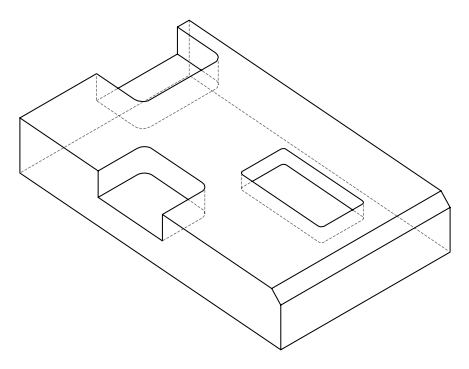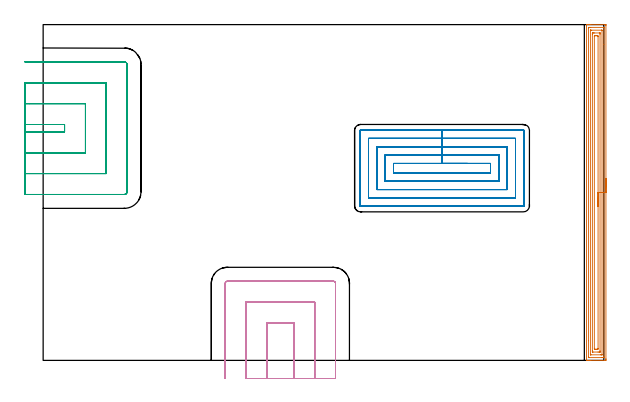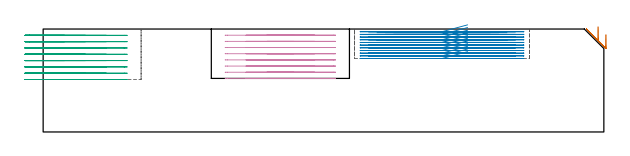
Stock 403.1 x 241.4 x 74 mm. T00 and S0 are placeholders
(PLAN: 4 operations, 2 tool changes, 64.8 min)
(1 AREA_MILL | FG_CHAMFER_SURFACE | UGT0205_001 | 9.97 min | 23656 mm3)
(2 MILL_RECTANGULAR_POCKET | POCKET_RECTANGULAR_STRAIGHT | NXT0201_009 | Follow Part, ap 2, ae 75% | 28.8 min | 167067 mm3)
(3 MILL_SLOT | SLOT_PARTIAL_RECTANGULAR | UGT0201_094 | Follow Part, ap 5, ae 75% | 14.96 min | 292398 mm3)
(4 MILL_SLOT_1 | SLOT_PARTIAL_RECTANGULAR_1 | UGT0201_094 | Follow Part, ap 5, ae 75% | 11.1 min | 233858 mm3)
(TOOL UGT0205_001 | Chamfer Mill 20 x 3 x 45 deg. | D20 FL50 Z2)
(TOOL NXT0201_009 | ENDMILL 8mm [2P460-0800-NA 1630] | D8 FL26 Z6)
(TOOL UGT0201_094 | End mill 20 mm | D20 FL38 Z4)
(OP 1 AREA_MILL)
G17 G21 G94 G90
T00 M6
G54
G17 G0 G90 X404.6 Y130.7 S1061 M3
G43 Z84. H0
Z70.
G94 G1 Y130.662 Z69.128 F250.
Y130.548 Z68.264
Y130.359 Z67.412
Y130.097 Z66.58
Y129.763 Z65.774
Y129.36 Z65.
Y128.892 Z64.264
Y128.36 Z63.572
Y127.771 Z62.929
Y127.128 Z62.34
Y126.436 Z61.808
Y125.7 Z61.34
Y124.926 Z60.937
Y124.12 Z60.603
Y123.288 Z60.341
Y122.436 Z60.152
Y121.572 Z60.038
Y120.7 Z60.
Y1.086
X404.599 Y0.611 Z60.001
X404.596 Y0.198 Z60.002
X404.592 Y0.01 Z60.005
X404.189 Y0. Z60.408
X393.647 Z70.947
X393.092 Z71.505
X392.768 Z71.828
X392.213 Z72.383
X391.889 Z72.705
X390.903 Z73.696
X390.749 Y0.003 Z73.843
X390.602 Y0.01 Z73.988
X390.6 Y0.165 Z74.
Y241.235
X390.602 Y241.39 Z73.988
X390.749 Y241.397 Z73.843
X390.903 Y241.4 Z73.696
X391.241 Z73.358
X391.889 Z72.705
X393.092 Z71.505
X393.647 Z70.947
X404.189 Z60.408
X404.469 Y241.397 Z60.128
X404.592 Y241.39 Z60.005
X404.599 Y241.265 Z59.999
X404.6 Y240.789 Z60.
Y120.7
X403.186 Z61.414
X403.185 Y2.525 Z61.415
X403.184 Y2.397 Z61.416
X403.179 Y2.024 Z61.421
X402.815 Y2.007 Z61.785
X402.432 Y2.003 Z62.168
X401.944 Y2. Z62.656
X401.553 Z63.047
X392.28 Z72.32
X392.092 Y2.002 Z72.508
X392.062 Y2.004 Z72.538
X392.032 Y2.01 Z72.568
X392.021 Y2.018 Z72.579
X392.02 Y2.041 Z72.58
X392.015 Y2.269 Z72.585
X392.014 Y14.176 Z72.586
X392.015 Y238.875 Z72.585
X392.016 Y239.003 Z72.584
X392.021 Y239.376 Z72.579
X392.385 Y239.393 Z72.215
X392.768 Y239.397 Z71.832
X393.256 Y239.4 Z71.344
X393.647 Z70.953
X402.92 Z61.68
X403.108 Y239.398 Z61.492
X403.138 Y239.396 Z61.462
X403.168 Y239.39 Z61.432
X403.179 Y239.383 Z61.421
X403.18 Y239.359 Z61.42
X403.185 Y239.131 Z61.415
X403.186 Y227.218 Z61.414
Y120.7
X401.772 Z62.828
X401.771 Y4.183 Z62.829
X401.77 Y4.072 Z62.83
X401.767 Y4.018 Z62.833
X401.765 Y4.011 Z62.835
X401.758 Y4.007 Z62.842
X401.731 Y4.002 Z62.869
X401.553 Y4.001 Z63.047
X400.854 Y4. Z63.746
X393.825 Y4.001 Z70.775
X393.647 Y4.005 Z70.953
X393.468 Y4.01 Z71.132
X393.435 Y4.019 Z71.165
X393.433 Y4.05 Z71.167
X393.43 Y4.109 Z71.17
X393.429 Y4.183 Z71.171
Y4.404
Y237.217
X393.43 Y237.328 Z71.17
X393.433 Y237.382 Z71.167
X393.435 Y237.389 Z71.165
X393.442 Y237.393 Z71.158
X393.469 Y237.398 Z71.131
X393.647 Y237.399 Z70.953
X394.346 Y237.4 Z70.254
X401.375 Y237.399 Z63.225
X401.553 Y237.395 Z63.047
X401.732 Y237.39 Z62.868
X401.765 Y237.381 Z62.835
X401.768 Y237.35 Z62.832
X401.77 Y237.291 Z62.83
X401.771 Y237.217 Z62.829
X401.772 Y236.996 Z62.828
Y120.7
X400.357 Z64.243
Y6.861
X400.356 Y6.292 Z64.244
X400.353 Y6.101 Z64.247
X400.35 Y6.034 Z64.25
X400.347 Y6.01 Z64.253
X400.325 Y6.008 Z64.275
X400.22 Y6.004 Z64.38
X399.796 Y6. Z64.804
X399.765 Z64.835
X398.918 Z65.682
X395.372 Z69.228
X394.98 Y6.007 Z69.62
X394.882 Y6.01 Z69.718
X394.849 Y6.019 Z69.751
X394.847 Y6.05 Z69.753
X394.845 Y6.132 Z69.755
X394.843 Y6.538 Z69.757
Y6.861
Y234.539
X394.844 Y235.108 Z69.756
X394.847 Y235.299 Z69.753
X394.85 Y235.366 Z69.75
X394.853 Y235.39 Z69.747
X394.875 Y235.392 Z69.725
X394.98 Y235.396 Z69.62
X395.404 Y235.4 Z69.196
X395.435 Z69.165
X396.282 Z68.318
X399.828 Z64.772
X400.22 Y235.393 Z64.38
X400.318 Y235.39 Z64.282
X400.351 Y235.381 Z64.249
X400.353 Y235.35 Z64.247
X400.355 Y235.268 Z64.245
X400.357 Y234.862 Z64.243
Y234.539
Y120.7
X398.943 Z65.657
Y8.647
X398.942 Y8.622 Z65.658
X398.918 Y8.01 Z65.682
X398.672 Y8.003 Z65.928
X398.039 Y8. Z66.561
X397.797 Z66.803
X397.161 Z67.439
X396.917 Y8.001 Z67.683
X396.282 Y8.01 Z68.318
X396.258 Y8.647 Z68.342
X396.257 Y8.672 Z68.343
Y232.753
X396.258 Y232.778 Z68.342
X396.282 Y233.39 Z68.318
X396.528 Y233.397 Z68.072
X397.161 Y233.4 Z67.439
X397.403 Z67.197
X398.039 Z66.561
X398.283 Y233.399 Z66.317
X398.918 Y233.39 Z65.682
X398.942 Y232.753 Z65.658
X398.943 Y232.728 Z65.657
Y120.7
Y119.828 Z65.695
Y118.964 Z65.809
Y118.112 Z65.998
Y117.28 Z66.26
Y116.474 Z66.594
Y115.7 Z66.997
Y114.964 Z67.465
Y114.272 Z67.996
Y113.629 Z68.586
Y113.04 Z69.229
Y112.508 Z69.921
Y112.04 Z70.657
Y111.637 Z71.431
Y111.303 Z72.237
Y111.041 Z73.069
Y110.852 Z73.92
Y110.738 Z74.785
Y110.7 Z75.657
G0 Z84.
M5
M2
(OP 2 MILL_RECTANGULAR_POCKET)
G17 G21 G94 G90
T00 M6
G54
G17 G0 G90 X305.139 Y141.6 S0 M3
G43 Z84. H1
Z77.
G94 G1 X286.75 Z72.073 F250.
X251.9 F500.
Y134.8
X321.6
Y141.6
X286.75
Y147.6
X245.9
Y128.8
X327.6
Y147.6
X286.75
Y153.6
X239.9
Y122.8
X333.6
Y153.6
X286.75
Y159.6
X233.9
Y116.8
X339.6
Y159.6
X286.75
Y165.6
X228.2
G3 X227.9 Y165.3 R0.3
G1 Y111.1
G3 X228.2 Y110.8 R0.3
G1 X345.3
G3 X345.6 Y111.1 R0.3
G1 Y165.3
G3 X345.3 Y165.6 R0.3
G1 X286.75
X285.75
G0 X305.139 Y141.6 Z75.073
G1 X286.75 Z70.145 F250.
X251.9 F500.
Y134.8
X321.6
Y141.6
X286.75
Y147.6
X245.9
Y128.8
X327.6
Y147.6
X286.75
Y153.6
X239.9
Y122.8
X333.6
Y153.6
X286.75
Y159.6
X233.9
Y116.8
X339.6
Y159.6
X286.75
Y165.6
X228.2
G3 X227.9 Y165.3 R0.3
G1 Y111.1
G3 X228.2 Y110.8 R0.3
G1 X345.3
G3 X345.6 Y111.1 R0.3
G1 Y165.3
G3 X345.3 Y165.6 R0.3
G1 X286.75
X285.75
G0 X305.139 Y141.6 Z73.145
G1 X286.75 Z68.218 F250.
X251.9 F500.
Y134.8
X321.6
Y141.6
X286.75
Y147.6
X245.9
Y128.8
X327.6
Y147.6
X286.75
Y153.6
X239.9
Y122.8
X333.6
Y153.6
X286.75
Y159.6
X233.9
Y116.8
X339.6
Y159.6
X286.75
Y165.6
X228.2
G3 X227.9 Y165.3 R0.3
G1 Y111.1
G3 X228.2 Y110.8 R0.3
G1 X345.3
G3 X345.6 Y111.1 R0.3
G1 Y165.3
G3 X345.3 Y165.6 R0.3
G1 X286.75
X285.75
G0 X305.139 Y141.6 Z71.218
G1 X286.75 Z66.291 F250.
X251.9 F500.
Y134.8
X321.6
Y141.6
X286.75
Y147.6
X245.9
Y128.8
X327.6
Y147.6
X286.75
Y153.6
X239.9
Y122.8
X333.6
Y153.6
X286.75
Y159.6
X233.9
Y116.8
X339.6
Y159.6
X286.75
Y165.6
X228.2
G3 X227.9 Y165.3 R0.3
G1 Y111.1
G3 X228.2 Y110.8 R0.3
G1 X345.3
G3 X345.6 Y111.1 R0.3
G1 Y165.3
G3 X345.3 Y165.6 R0.3
G1 X286.75
X285.75
G0 X305.139 Y141.6 Z69.291
G1 X286.75 Z64.364 F250.
X251.9 F500.
Y134.8
X321.6
Y141.6
X286.75
Y147.6
X245.9
Y128.8
X327.6
Y147.6
X286.75
Y153.6
X239.9
Y122.8
X333.6
Y153.6
X286.75
Y159.6
X233.9
Y116.8
X339.6
Y159.6
X286.75
Y165.6
X228.2
G3 X227.9 Y165.3 R0.3
G1 Y111.1
G3 X228.2 Y110.8 R0.3
G1 X345.3
G3 X345.6 Y111.1 R0.3
G1 Y165.3
G3 X345.3 Y165.6 R0.3
G1 X286.75
X285.75
G0 X305.139 Y141.6 Z67.364
G1 X286.75 Z62.436 F250.
X251.9 F500.
Y134.8
X321.6
Y141.6
X286.75
Y147.6
X245.9
Y128.8
X327.6
Y147.6
X286.75
Y153.6
X239.9
Y122.8
X333.6
Y153.6
X286.75
Y159.6
X233.9
Y116.8
X339.6
Y159.6
X286.75
Y165.6
X228.2
G3 X227.9 Y165.3 R0.3
G1 Y111.1
G3 X228.2 Y110.8 R0.3
G1 X345.3
G3 X345.6 Y111.1 R0.3
G1 Y165.3
G3 X345.3 Y165.6 R0.3
G1 X286.75
X285.75
G0 X305.139 Y141.6 Z65.436
G1 X286.75 Z60.509 F250.
X251.9 F500.
Y134.8
X321.6
Y141.6
X286.75
Y147.6
X245.9
Y128.8
X327.6
Y147.6
X286.75
Y153.6
X239.9
Y122.8
X333.6
Y153.6
X286.75
Y159.6
X233.9
Y116.8
X339.6
Y159.6
X286.75
Y165.6
X228.2
G3 X227.9 Y165.3 R0.3
G1 Y111.1
G3 X228.2 Y110.8 R0.3
G1 X345.3
G3 X345.6 Y111.1 R0.3
G1 Y165.3
G3 X345.3 Y165.6 R0.3
G1 X286.75
X285.75
G0 X305.139 Y141.6 Z63.509
G1 X286.75 Z58.582 F250.
X251.9 F500.
Y134.8
X321.6
Y141.6
X286.75
Y147.6
X245.9
Y128.8
X327.6
Y147.6
X286.75
Y153.6
X239.9
Y122.8
X333.6
Y153.6
X286.75
Y159.6
X233.9
Y116.8
X339.6
Y159.6
X286.75
Y165.6
X228.2
G3 X227.9 Y165.3 R0.3
G1 Y111.1
G3 X228.2 Y110.8 R0.3
G1 X345.3
G3 X345.6 Y111.1 R0.3
G1 Y165.3
G3 X345.3 Y165.6 R0.3
G1 X286.75
X285.75
G0 X305.139 Y141.6 Z61.582
G1 X286.75 Z56.655 F250.
X251.9 F500.
Y134.8
X321.6
Y141.6
X286.75
Y147.6
X245.9
Y128.8
X327.6
Y147.6
X286.75
Y153.6
X239.9
Y122.8
X333.6
Y153.6
X286.75
Y159.6
X233.9
Y116.8
X339.6
Y159.6
X286.75
Y165.6
X228.2
G3 X227.9 Y165.3 R0.3
G1 Y111.1
G3 X228.2 Y110.8 R0.3
G1 X345.3
G3 X345.6 Y111.1 R0.3
G1 Y165.3
G3 X345.3 Y165.6 R0.3
G1 X286.75
X285.75
G0 X305.139 Y141.6 Z59.655
G1 X286.75 Z54.727 F250.
X251.9 F500.
Y134.8
X321.6
Y141.6
X286.75
Y147.6
X245.9
Y128.8
X327.6
Y147.6
X286.75
Y153.6
X239.9
Y122.8
X333.6
Y153.6
X286.75
Y159.6
X233.9
Y116.8
X339.6
Y159.6
X286.75
Y165.6
X228.2
G3 X227.9 Y165.3 R0.3
G1 Y111.1
G3 X228.2 Y110.8 R0.3
G1 X345.3
G3 X345.6 Y111.1 R0.3
G1 Y165.3
G3 X345.3 Y165.6 R0.3
G1 X286.75
X285.75
G0 X305.139 Y141.6 Z57.727
G1 X286.75 Z52.8 F250.
X251.9 F500.
Y134.8
X321.6
Y141.6
X286.75
Y147.6
X245.9
Y128.8
X327.6
Y147.6
X286.75
Y153.6
X239.9
Y122.8
X333.6
Y153.6
X286.75
Y159.6
X233.9
Y116.8
X339.6
Y159.6
X286.75
Y165.6
X228.2
G3 X227.9 Y165.3 R0.3
G1 Y111.1
G3 X228.2 Y110.8 R0.3
G1 X345.3
G3 X345.6 Y111.1 R0.3
G1 Y165.3
G3 X345.3 Y165.6 R0.3
G1 X286.75
X285.75
G0 Z84.
M5
M2
(OP 3 MILL_SLOT)
G17 G21 G94 G90
T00 M6
G54
G17 G0 G90 X-13. Y164.3 S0 M3
G43 Z84. H0
Z69.462
G94 G1 X-10. F250.
X15.4 F500.
Y169.6
X-10.
X-13. F250.
Y149.3
X-10.
X30.4 F500.
Y184.6
X-10.
X-13. F250.
Y134.3
X-10.
X45.4 F500.
Y199.6
X-10.
X-13. F250.
Y119.3
X-10.
X58.3 F500.
G3 X60.4 Y121.4 R2.1
G1 Y212.5
G3 X58.3 Y214.6 R2.1
G1 X-10.
X-13. F250.
G0 Y164.3 Z64.925
G1 X-10.
X15.4 F500.
Y169.6
X-10.
X-13. F250.
Y149.3
X-10.
X30.4 F500.
Y184.6
X-10.
X-13. F250.
Y134.3
X-10.
X45.4 F500.
Y199.6
X-10.
X-13. F250.
Y119.3
X-10.
X58.3 F500.
G3 X60.4 Y121.4 R2.1
G1 Y212.5
G3 X58.3 Y214.6 R2.1
G1 X-10.
X-13. F250.
G0 Y164.3 Z60.387
G1 X-10.
X15.4 F500.
Y169.6
X-10.
X-13. F250.
Y149.3
X-10.
X30.4 F500.
Y184.6
X-10.
X-13. F250.
Y134.3
X-10.
X45.4 F500.
Y199.6
X-10.
X-13. F250.
Y119.3
X-10.
X58.3 F500.
G3 X60.4 Y121.4 R2.1
G1 Y212.5
G3 X58.3 Y214.6 R2.1
G1 X-10.
X-13. F250.
G0 Y164.3 Z55.85
G1 X-10.
X15.4 F500.
Y169.6
X-10.
X-13. F250.
Y149.3
X-10.
X30.4 F500.
Y184.6
X-10.
X-13. F250.
Y134.3
X-10.
X45.4 F500.
Y199.6
X-10.
X-13. F250.
Y119.3
X-10.
X58.3 F500.
G3 X60.4 Y121.4 R2.1
G1 Y212.5
G3 X58.3 Y214.6 R2.1
G1 X-10.
X-13. F250.
G0 Y164.3 Z51.312
G1 X-10.
X15.4 F500.
Y169.6
X-10.
X-13. F250.
Y149.3
X-10.
X30.4 F500.
Y184.6
X-10.
X-13. F250.
Y134.3
X-10.
X45.4 F500.
Y199.6
X-10.
X-13. F250.
Y119.3
X-10.
X58.3 F500.
G3 X60.4 Y121.4 R2.1
G1 Y212.5
G3 X58.3 Y214.6 R2.1
G1 X-10.
X-13. F250.
G0 Y164.3 Z46.775
G1 X-10.
X15.4 F500.
Y169.6
X-10.
X-13. F250.
Y149.3
X-10.
X30.4 F500.
Y184.6
X-10.
X-13. F250.
Y134.3
X-10.
X45.4 F500.
Y199.6
X-10.
X-13. F250.
Y119.3
X-10.
X58.3 F500.
G3 X60.4 Y121.4 R2.1
G1 Y212.5
G3 X58.3 Y214.6 R2.1
G1 X-10.
X-13. F250.
G0 Y164.3 Z42.237
G1 X-10.
X15.4 F500.
Y169.6
X-10.
X-13. F250.
Y149.3
X-10.
X30.4 F500.
Y184.6
X-10.
X-13. F250.
Y134.3
X-10.
X45.4 F500.
Y199.6
X-10.
X-13. F250.
Y119.3
X-10.
X58.3 F500.
G3 X60.4 Y121.4 R2.1
G1 Y212.5
G3 X58.3 Y214.6 R2.1
G1 X-10.
X-13. F250.
G0 Y164.3 Z37.7
G1 X-10.
X15.4 F500.
Y169.6
X-10.
X-13. F250.
Y149.3
X-10.
X30.4 F500.
Y184.6
X-10.
X-13. F250.
Y134.3
X-10.
X45.4 F500.
Y199.6
X-10.
X-13. F250.
Y119.3
X-10.
X58.3 F500.
G3 X60.4 Y121.4 R2.1
G1 Y212.5
G3 X58.3 Y214.6 R2.1
G1 X-10.
X-13. F250.
G0 Z84.
M5
M2
(OP 4 MILL_SLOT_1)
G17 G21 G94 G90
T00 M6
G54
G17 G0 G90 X180.2 Y-13. S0 M3
G43 Z84. H0
Z69.562
G94 G1 Y-10. F250.
Y26.9 F500.
X160.9
Y-10.
Y-13. F250.
X195.2
Y-10.
Y41.9 F500.
X145.9
Y-10.
Y-13. F250.
X210.2
Y-10.
Y55.4 F500.
G3 X208.7 Y56.9 R1.5
G1 X132.4
G3 X130.9 Y55.4 R1.5
G1 Y-10.
Y-13. F250.
G0 X180.2 Z65.125
G1 Y-10.
Y26.9 F500.
X160.9
Y-10.
Y-13. F250.
X195.2
Y-10.
Y41.9 F500.
X145.9
Y-10.
Y-13. F250.
X210.2
Y-10.
Y55.4 F500.
G3 X208.7 Y56.9 R1.5
G1 X132.4
G3 X130.9 Y55.4 R1.5
G1 Y-10.
Y-13. F250.
G0 X180.2 Z60.687
G1 Y-10.
Y26.9 F500.
X160.9
Y-10.
Y-13. F250.
X195.2
Y-10.
Y41.9 F500.
X145.9
Y-10.
Y-13. F250.
X210.2
Y-10.
Y55.4 F500.
G3 X208.7 Y56.9 R1.5
G1 X132.4
G3 X130.9 Y55.4 R1.5
G1 Y-10.
Y-13. F250.
G0 X180.2 Z56.25
G1 Y-10.
Y26.9 F500.
X160.9
Y-10.
Y-13. F250.
X195.2
Y-10.
Y41.9 F500.
X145.9
Y-10.
Y-13. F250.
X210.2
Y-10.
Y55.4 F500.
G3 X208.7 Y56.9 R1.5
G1 X132.4
G3 X130.9 Y55.4 R1.5
G1 Y-10.
Y-13. F250.
G0 X180.2 Z51.812
G1 Y-10.
Y26.9 F500.
X160.9
Y-10.
Y-13. F250.
X195.2
Y-10.
Y41.9 F500.
X145.9
Y-10.
Y-13. F250.
X210.2
Y-10.
Y55.4 F500.
G3 X208.7 Y56.9 R1.5
G1 X132.4
G3 X130.9 Y55.4 R1.5
G1 Y-10.
Y-13. F250.
G0 X180.2 Z47.375
G1 Y-10.
Y26.9 F500.
X160.9
Y-10.
Y-13. F250.
X195.2
Y-10.
Y41.9 F500.
X145.9
Y-10.
Y-13. F250.
X210.2
Y-10.
Y55.4 F500.
G3 X208.7 Y56.9 R1.5
G1 X132.4
G3 X130.9 Y55.4 R1.5
G1 Y-10.
Y-13. F250.
G0 X180.2 Z42.937
G1 Y-10.
Y26.9 F500.
X160.9
Y-10.
Y-13. F250.
X195.2
Y-10.
Y41.9 F500.
X145.9
Y-10.
Y-13. F250.
X210.2
Y-10.
Y55.4 F500.
G3 X208.7 Y56.9 R1.5
G1 X132.4
G3 X130.9 Y55.4 R1.5
G1 Y-10.
Y-13. F250.
G0 X180.2 Z38.5
G1 Y-10.
Y26.9 F500.
X160.9
Y-10.
Y-13. F250.
X195.2
Y-10.
Y41.9 F500.
X145.9
Y-10.
Y-13. F250.
X210.2
Y-10.
Y55.4 F500.
G3 X208.7 Y56.9 R1.5
G1 X132.4
G3 X130.9 Y55.4 R1.5
G1 Y-10.
Y-13. F250.
G0 Z84.
M5
M2
